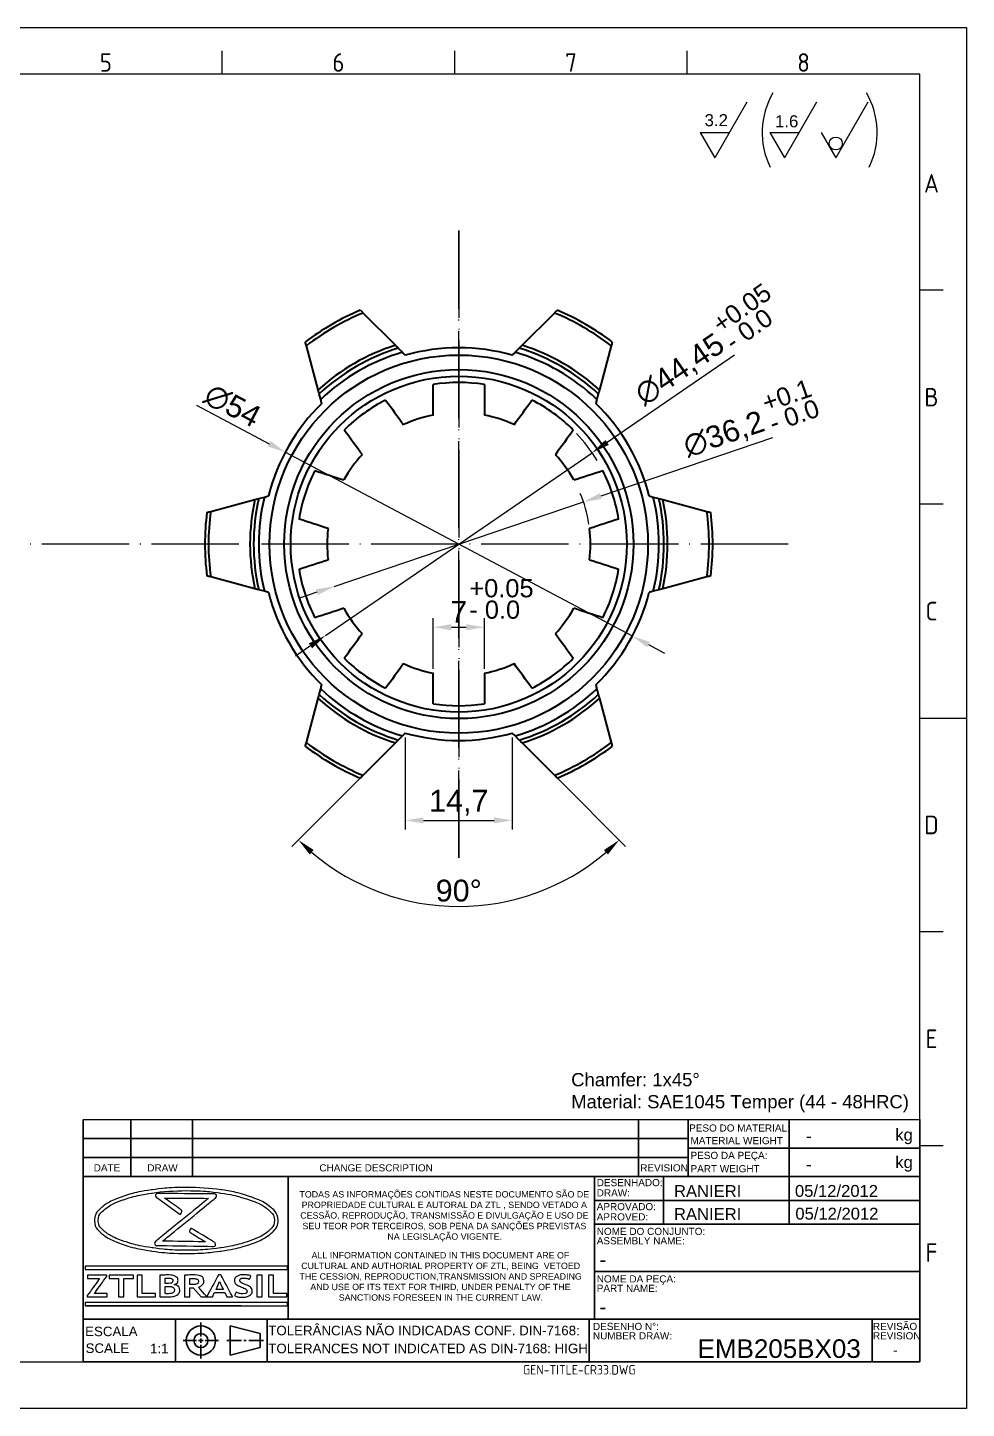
# Model space of a CAD drawing. Header units: millimetres. Extents: x 2521 to 2789, y 1164 to 1354.
# Drawn here: x 2660.1 to 2789.1, y 1164.3 to 1354.2 of the extents above; entities that cross this region are included whole.
import ezdxf
from ezdxf.enums import TextEntityAlignment as Align

# ---------------------------------------------------------------- set-up
doc = ezdxf.new("R2010")
doc.units = ezdxf.units.MM
for name, pattern in [('ACAD_ISO02W100', [15, 12, -3]), ('ACAD_ISO04W100', [30, 24, -3, 0, -3]), ('ACAD_ISO05W100', [33, 24, -3, 0, -3, 0, -3])]:
    doc.linetypes.add(name, pattern=pattern)
for name, color, linetype, lineweight in [('AM_0', 7, 'Continuous', 40), ('AM_4', 1, 'ACAD_ISO04W100', 25), ('AM_5', 3, 'Continuous', 25), ('AM_8', 40, 'ACAD_ISO02W100', 35), ('AM_BOR', 2, 'ACAD_ISO05W100', 35)]:
    doc.layers.add(name, color=color, linetype=linetype, lineweight=lineweight)
doc.layers.add('Camada 1', color=7, linetype='Continuous')
doc.styles.add('ACISOTS', font='isocp.shx', dxfattribs={"height": 1})
doc.styles.get("Standard").update_dxf_attribs({"font": 'arial.ttf'})
doc.dimstyles.new('ISO-25', dxfattribs={"dimtxt": 3, "dimasz": 2.5, "dimexe": 1.25, "dimexo": 0.625, "dimtad": 1, "dimtxsty": 'Standard', "dimcen": 2.5, "dimadec": 0, "dimazin": 0, "dimtfac": 1, "dimtmove": 0, "dimatfit": 3, "dimfxl": 1, "dimarcsym": 0})

# ---------------------------------------------------------------- blocks, each defined once
blk = doc.blocks.new('A3 ZTL')
for p, q in [((401.17, 280.82), (19.57, 280.82)), ((401.17, 9.78), (401.17, 280.82)), ((19.57, 9.78), (401.17, 9.78))]:
    blk.add_line(p, q)
at = {"layer": 'AM_BOR', "color": 135, "linetype": 'Continuous', "lineweight": 25}
for p, q in [((0, 290.61), (410.96, 290.61)), ((410.96, 290.61), (410.96, 0)), ((410.96, 0), (0, 0))]:
    blk.add_line(p, q, dxfattribs=at)
at = {"layer": 'AM_BOR', "color": 135, "lineweight": 25}
for p, q in [((254.4, 280.82), (254.4, 285.71)), ((303.33, 280.82), (303.33, 285.71)), ((352.25, 280.82), (352.25, 285.71)), ((406.07, 235.32), (401.17, 235.32)), ((406.07, 190.31), (401.17, 190.31)), ((401.17, 145.3), (410.96, 145.3)), ((406.07, 100.29), (401.17, 100.29)), ((406.07, 55.28), (401.17, 55.28))]:
    blk.add_line(p, q, dxfattribs=at)
at = {"layer": 'AM_BOR', "color": 135, "lineweight": 25, "style": 'ACISOTS'}
for s, p in [('5', (229.94, 283.27)), ('6', (278.86, 283.27)), ('7', (327.79, 283.27)), ('8', (376.71, 283.27)), ('A', (403.62, 257.83)), ('B', (403.62, 212.82)), ('C', (403.62, 167.81)), ('D', (403.62, 122.8)), ('E', (403.62, 77.79)), ('F', (403.62, 32.78))]:
    blk.add_text(s, height=3.91, dxfattribs=at).set_placement(p, align=Align.MIDDLE)
blk = doc.blocks.new('*D14')
at = {"layer": 'AM_5', "color": 0, "lineweight": -2, "transparency": 16777216}
for p, q in [((2683.28, 1302.24), (2693.27, 1296.95)), ((2743.19, 1270.49), (2695.48, 1295.78)), ((2745.4, 1269.32), (2747.61, 1268.15))]:
    blk.add_line(p, q, dxfattribs=at)
at = {"layer": 'AM_5', "color": 0, "transparency": 16777216}
for points in [[(2693.46, 1297.32), (2693.07, 1296.58), (2695.48, 1295.78)], [(2745.59, 1269.69), (2745.2, 1268.95), (2743.19, 1270.49)]]:
    blk.add_solid(points, dxfattribs=at)
at = {"layer": 'Defpoints', "color": 0, "transparency": 16777216}
for p in [(2695.48, 1295.78), (2743.19, 1270.49)]:
    blk.add_point(p, dxfattribs=at)
at = {"layer": 'AM_5', "color": 0, "transparency": 16777216, "insert": (2688.22, 1302.16), "char_height": 3, "attachment_point": 5, "rotation": 332.0779}
blk.add_mtext('∅54', dxfattribs=at)
blk = doc.blocks.new('*D15')
at = {"layer": 'AM_5', "color": 0, "lineweight": -2, "transparency": 16777216}
for p, q in [((2757.23, 1309.13), (2739.72, 1297.12)), ((2701.01, 1270.56), (2737.66, 1295.71)), ((2698.94, 1269.15), (2696.88, 1267.73))]:
    blk.add_line(p, q, dxfattribs=at)
blk.add_arc((2719.33, 1283.13), 22.22, 31.2248, 43.2947, dxfattribs=at)
at = {"layer": 'AM_5', "color": 0, "transparency": 16777216}
for points in [[(2739.49, 1297.46), (2739.96, 1296.78), (2737.66, 1295.71)], [(2698.71, 1269.49), (2699.18, 1268.8), (2701.01, 1270.56)]]:
    blk.add_solid(points, dxfattribs=at)
at = {"layer": 'Defpoints', "color": 0, "transparency": 16777216}
for p in [(2737.66, 1295.71), (2701.01, 1270.56)]:
    blk.add_point(p, dxfattribs=at)
at = {"layer": 'AM_5', "color": 0, "transparency": 16777216, "insert": (2749.79, 1307.03), "char_height": 3, "attachment_point": 5, "rotation": 34.4472}
blk.add_mtext('∅44,45', dxfattribs=at)
blk = doc.blocks.new('*D16')
at = {"layer": 'AM_5', "color": 0, "lineweight": -2, "transparency": 16777216}
for p, q in [((2715.82, 1266), (2715.82, 1272.96)), ((2722.85, 1266), (2722.85, 1272.96)), ((2718.32, 1271.71), (2720.35, 1271.71))]:
    blk.add_line(p, q, dxfattribs=at)
at = {"layer": 'AM_5', "color": 0, "transparency": 16777216}
for points in [[(2718.32, 1272.12), (2718.32, 1271.29), (2715.82, 1271.71)], [(2720.35, 1272.12), (2720.35, 1271.29), (2722.85, 1271.71)]]:
    blk.add_solid(points, dxfattribs=at)
at = {"layer": 'Defpoints', "color": 0, "transparency": 16777216}
for p in [(2722.85, 1271.71), (2715.82, 1265.38), (2722.85, 1265.38)]:
    blk.add_point(p, dxfattribs=at)
at = {"layer": 'AM_5', "color": 0, "transparency": 16777216, "insert": (2719.33, 1273.83), "char_height": 3, "attachment_point": 5}
blk.add_mtext('7', dxfattribs=at)
blk = doc.blocks.new('*D17')
at = {"layer": 'AM_5', "color": 0, "lineweight": -2, "transparency": 16777216}
for p, q in [((2711.98, 1256.53), (2711.98, 1243.89)), ((2726.68, 1256.53), (2726.68, 1243.89)), ((2714.48, 1245.14), (2724.18, 1245.14))]:
    blk.add_line(p, q, dxfattribs=at)
at = {"layer": 'AM_5', "color": 0, "transparency": 16777216}
for points in [[(2714.48, 1245.56), (2714.48, 1244.73), (2711.98, 1245.14)], [(2724.18, 1245.56), (2724.18, 1244.73), (2726.68, 1245.14)]]:
    blk.add_solid(points, dxfattribs=at)
at = {"layer": 'Defpoints', "color": 0, "transparency": 16777216}
for p in [(2711.98, 1257.15), (2726.68, 1257.15), (2726.68, 1245.14)]:
    blk.add_point(p, dxfattribs=at)
at = {"layer": 'AM_5', "color": 0, "transparency": 16777216, "insert": (2719.33, 1247.57), "char_height": 3, "attachment_point": 5}
blk.add_mtext('14,7', dxfattribs=at)
blk = doc.blocks.new('*D18')
at = {"layer": 'AM_5', "color": 0, "lineweight": -2, "transparency": 16777216}
for p, q in [((2705.74, 1250.91), (2696.4, 1241.57)), ((2732.93, 1250.91), (2742.27, 1241.57))]:
    blk.add_line(p, q, dxfattribs=at)
blk.add_arc((2719.33, 1264.5), 31.19, 229.5943, 310.4057, dxfattribs=at)
at = {"layer": 'AM_5', "color": 0, "transparency": 16777216}
for points in [[(2698.84, 1240.45), (2699.4, 1241.06), (2697.28, 1242.45)], [(2739.27, 1241.06), (2739.83, 1240.45), (2741.39, 1242.45)]]:
    blk.add_solid(points, dxfattribs=at)
at = {"layer": 'Defpoints', "color": 0, "transparency": 16777216}
for p in [(2710.62, 1255.79), (2728.05, 1255.79), (2706.18, 1251.35), (2732.49, 1251.35), (2711.26, 1234.38)]:
    blk.add_point(p, dxfattribs=at)
at = {"layer": 'AM_5', "color": 0, "transparency": 16777216, "insert": (2719.33, 1235.47), "char_height": 3, "attachment_point": 5}
blk.add_mtext('90°', dxfattribs=at)
blk = doc.blocks.new('*D34')
at = {"layer": 'AM_5', "color": 0, "lineweight": -2, "transparency": 16777216}
for p, q in [((2762.43, 1297.74), (2738.84, 1289.75)), ((2702.19, 1277.32), (2736.48, 1288.94)), ((2699.82, 1276.52), (2697.46, 1275.72))]:
    blk.add_line(p, q, dxfattribs=at)
blk.add_arc((2719.33, 1283.13), 18.1, 8.7876, 22.6778, dxfattribs=at)
at = {"layer": 'AM_5', "color": 0, "transparency": 16777216}
for points in [[(2738.71, 1290.14), (2738.98, 1289.35), (2736.48, 1288.94)], [(2699.69, 1276.92), (2699.96, 1276.13), (2702.19, 1277.32)]]:
    blk.add_solid(points, dxfattribs=at)
at = {"layer": 'Defpoints', "color": 0, "transparency": 16777216}
for p in [(2736.48, 1288.94), (2702.19, 1277.32)]:
    blk.add_point(p, dxfattribs=at)
at = {"layer": 'AM_5', "color": 0, "transparency": 16777216, "insert": (2755.82, 1298.11), "char_height": 3, "attachment_point": 5, "rotation": 18.7209}
blk.add_mtext('∅36,2', dxfattribs=at)

msp = doc.modelspace()

# ---------------------------------------------------------------- linework, layer by layer
at = {"linetype": 'Continuous'}
msp.add_line((2667.708, 1204), (2782.707, 1204), dxfattribs=at)
at = {"layer": 'AM_0'}
for p, q in [((2706.179, 1314.919), (2710.619, 1310.479)), ((2728.049, 1310.479), (2732.489, 1314.919)), ((2700.01, 1304.353), (2698.385, 1310.419)), ((2740.283, 1310.419), (2738.658, 1304.353)), ((2711.018, 1310.08), (2711.58, 1309.518)), ((2727.088, 1309.518), (2727.65, 1310.08)), ((2700.361, 1303.041), (2700.156, 1303.808)), ((2738.512, 1303.808), (2738.306, 1303.041)), ((2691.84, 1289.405), (2692.608, 1289.611)), ((2746.06, 1289.611), (2746.828, 1289.405)), ((2685.23, 1287.634), (2691.295, 1289.259)), ((2747.373, 1289.259), (2753.438, 1287.634)), ((2691.295, 1277.008), (2685.23, 1278.634)), ((2753.438, 1278.634), (2747.373, 1277.008)), ((2692.608, 1276.657), (2691.84, 1276.862)), ((2746.828, 1276.862), (2746.06, 1276.657)), ((2700.156, 1262.459), (2700.361, 1263.227)), ((2738.306, 1263.227), (2738.512, 1262.459)), ((2698.385, 1255.849), (2700.01, 1261.914)), ((2738.658, 1261.914), (2740.283, 1255.849)), ((2710.619, 1255.789), (2706.179, 1251.348)), ((2711.58, 1256.75), (2711.018, 1256.188)), ((2727.65, 1256.188), (2727.088, 1256.75)), ((2732.489, 1251.348), (2728.049, 1255.789))]:
    msp.add_line(p, q, dxfattribs=at)
for radius in [26, 24, 23.1]:
    msp.add_circle((2719.334, 1283.134), radius, dxfattribs=at)
for radius, start, end in [(34.9, 112.82307, 127.17693), (34.4, 112.48319, 127.51681), (34.4, 52.48319, 67.51681), (34.9, 52.82307, 67.17693), (28.7, 107.67666, 132.32334), (28.7, 47.67666, 72.32334), (28.2, 107.15054, 132.84946), (27.5, 106.3772, 133.6228), (27, 74.20346, 105.79654), (27.5, 46.3772, 73.6228), (28.2, 47.15054, 72.84946), (22.225, 80.9059, 99.0941), (22.225, 116.9059, 135.0941), (22.225, 44.9059, 63.0941), (27, 134.20346, 165.79654), (18.1, 101.19084, 114.80916), (18.1, 65.19084, 78.80916), (27, 14.20346, 45.79654), (18.1, 137.19084, 150.80916), (18.1, 29.19084, 42.80916), (22.225, 152.9059, 171.0941), (22.225, 8.9059, 27.0941), (28.2, 167.15054, 192.84946), (27.5, 166.3772, 193.6228), (27.5, 346.3772, 13.6228), (28.2, 347.15054, 12.84946), (34.9, 172.82307, 187.17693), (34.4, 172.48319, 187.51681), (28.7, 167.67666, 192.32334), (28.7, 347.67666, 12.32334), (34.4, 352.48319, 7.51681), (34.9, 352.82307, 7.17693), (18.1, 173.19084, 186.80916), (18.1, 353.19084, 6.80916), (22.225, 188.9059, 207.0941), (22.225, 332.9059, 351.0941), (27, 194.20346, 225.79654), (27, 314.20346, 345.79654), (18.1, 209.19084, 222.80916), (18.1, 317.19084, 330.80916), (22.225, 224.9059, 243.0941), (18.1, 245.19084, 258.80916), (18.1, 281.19084, 294.80916), (22.225, 296.9059, 315.0941), (27.5, 226.3772, 253.6228), (27.5, 286.3772, 313.6228), (28.7, 227.67666, 252.32334), (28.2, 227.15054, 252.84946), (22.225, 260.9059, 279.0941), (28.2, 287.15054, 312.84946), (28.7, 287.67666, 312.32334), (27, 254.20346, 285.79654), (34.9, 232.82307, 247.17693), (34.4, 232.48319, 247.51681), (34.4, 292.48319, 307.51681), (34.9, 292.82307, 307.17693)]:
    msp.add_arc((2719.334, 1283.134), radius, start, end, dxfattribs=at)
for points in [[(2705.797, 1315.301), (2705.924, 1315.174), (2706.051, 1315.047), (2706.179, 1314.919)], [(2732.489, 1314.919), (2732.616, 1315.047), (2732.744, 1315.174), (2732.871, 1315.301)], [(2698.385, 1310.419), (2698.338, 1310.593), (2698.291, 1310.767), (2698.245, 1310.941)], [(2740.423, 1310.941), (2740.377, 1310.767), (2740.33, 1310.593), (2740.283, 1310.419)], [(2711.58, 1309.518), (2711.718, 1309.38), (2711.852, 1309.246), (2711.984, 1309.114)], [(2726.684, 1309.114), (2726.816, 1309.246), (2726.95, 1309.38), (2727.088, 1309.518)], [(2715.821, 1300.89), (2715.821, 1302.287), (2715.821, 1303.684), (2715.821, 1305.079)], [(2722.847, 1305.079), (2722.847, 1303.684), (2722.847, 1302.287), (2722.847, 1300.89)], [(2700.509, 1302.489), (2700.461, 1302.669), (2700.412, 1302.853), (2700.361, 1303.041)], [(2709.277, 1302.953), (2710.097, 1301.824), (2710.918, 1300.694), (2711.739, 1299.563)], [(2726.929, 1299.563), (2727.75, 1300.694), (2728.571, 1301.824), (2729.391, 1302.953)], [(2738.306, 1303.041), (2738.256, 1302.853), (2738.207, 1302.669), (2738.159, 1302.489)], [(2706.055, 1295.434), (2705.234, 1296.565), (2704.413, 1297.694), (2703.593, 1298.823)], [(2735.075, 1298.823), (2734.255, 1297.694), (2733.434, 1296.565), (2732.612, 1295.434)], [(2699.548, 1293.256), (2700.875, 1292.825), (2702.203, 1292.393), (2703.533, 1291.961)], [(2735.135, 1291.961), (2736.465, 1292.393), (2737.793, 1292.825), (2739.12, 1293.256)], [(2692.608, 1289.611), (2692.796, 1289.661), (2692.98, 1289.71), (2693.159, 1289.759)], [(2745.509, 1289.759), (2745.688, 1289.71), (2745.872, 1289.661), (2746.06, 1289.611)], [(2684.707, 1287.494), (2684.881, 1287.541), (2685.055, 1287.587), (2685.23, 1287.634)], [(2753.438, 1287.634), (2753.612, 1287.587), (2753.787, 1287.541), (2753.961, 1287.494)], [(2701.362, 1285.28), (2700.032, 1285.712), (2698.704, 1286.143), (2697.377, 1286.574)], [(2741.291, 1286.574), (2739.964, 1286.143), (2738.636, 1285.712), (2737.306, 1285.28)], [(2697.377, 1279.693), (2698.704, 1280.124), (2700.032, 1280.556), (2701.362, 1280.988)], [(2737.306, 1280.988), (2738.636, 1280.556), (2739.964, 1280.124), (2741.291, 1279.693)], [(2685.23, 1278.634), (2685.055, 1278.68), (2684.881, 1278.727), (2684.707, 1278.774)], [(2753.961, 1278.774), (2753.787, 1278.727), (2753.612, 1278.68), (2753.438, 1278.634)], [(2693.159, 1276.509), (2692.98, 1276.557), (2692.796, 1276.606), (2692.608, 1276.657)], [(2746.06, 1276.657), (2745.872, 1276.606), (2745.688, 1276.557), (2745.509, 1276.509)], [(2703.533, 1274.306), (2702.203, 1273.874), (2700.875, 1273.443), (2699.548, 1273.011)], [(2739.12, 1273.011), (2737.793, 1273.443), (2736.465, 1273.874), (2735.135, 1274.306)], [(2703.593, 1267.444), (2704.413, 1268.573), (2705.234, 1269.703), (2706.055, 1270.834)], [(2732.612, 1270.834), (2733.434, 1269.703), (2734.255, 1268.573), (2735.075, 1267.444)], [(2711.739, 1266.704), (2710.918, 1265.573), (2710.097, 1264.444), (2709.277, 1263.315)], [(2729.391, 1263.315), (2728.571, 1264.444), (2727.75, 1265.573), (2726.929, 1266.704)], [(2715.821, 1261.188), (2715.821, 1262.584), (2715.821, 1263.98), (2715.821, 1265.378)], [(2722.847, 1265.378), (2722.847, 1263.98), (2722.847, 1262.584), (2722.847, 1261.188)], [(2700.361, 1263.227), (2700.412, 1263.415), (2700.461, 1263.599), (2700.509, 1263.778)], [(2738.159, 1263.778), (2738.207, 1263.599), (2738.256, 1263.415), (2738.306, 1263.227)], [(2711.984, 1257.153), (2711.852, 1257.022), (2711.718, 1256.887), (2711.58, 1256.75)], [(2727.088, 1256.75), (2726.95, 1256.887), (2726.816, 1257.022), (2726.684, 1257.153)], [(2698.245, 1255.326), (2698.291, 1255.5), (2698.338, 1255.674), (2698.385, 1255.849)], [(2740.283, 1255.849), (2740.33, 1255.674), (2740.377, 1255.5), (2740.423, 1255.326)], [(2706.179, 1251.348), (2706.051, 1251.221), (2705.924, 1251.094), (2705.797, 1250.966)], [(2732.871, 1250.966), (2732.744, 1251.094), (2732.616, 1251.221), (2732.489, 1251.348)]]:
    msp.add_open_spline(points, degree=3, dxfattribs=at)
for points in [[(2710.619, 1310.479), (2710.619, 1310.479), (2710.669, 1310.429), (2710.82, 1310.278), (2710.919, 1310.179), (2711.018, 1310.08)], [(2727.65, 1310.08), (2727.749, 1310.179), (2727.847, 1310.277), (2727.999, 1310.429), (2728.049, 1310.479), (2728.049, 1310.479)], [(2700.156, 1303.808), (2700.12, 1303.944), (2700.084, 1304.078), (2700.028, 1304.286), (2700.01, 1304.353), (2700.01, 1304.353)], [(2738.658, 1304.353), (2738.658, 1304.353), (2738.64, 1304.285), (2738.584, 1304.079), (2738.548, 1303.944), (2738.512, 1303.808)], [(2691.295, 1289.259), (2691.295, 1289.259), (2691.363, 1289.277), (2691.57, 1289.333), (2691.705, 1289.369), (2691.84, 1289.405)], [(2746.828, 1289.405), (2746.963, 1289.369), (2747.097, 1289.333), (2747.305, 1289.277), (2747.373, 1289.259), (2747.373, 1289.259)], [(2691.84, 1276.862), (2691.705, 1276.899), (2691.571, 1276.934), (2691.363, 1276.99), (2691.295, 1277.008), (2691.295, 1277.008)], [(2747.373, 1277.008), (2747.373, 1277.008), (2747.305, 1276.99), (2747.098, 1276.935), (2746.963, 1276.899), (2746.828, 1276.862)], [(2700.01, 1261.914), (2700.01, 1261.914), (2700.028, 1261.982), (2700.083, 1262.189), (2700.12, 1262.324), (2700.156, 1262.459)], [(2738.512, 1262.459), (2738.548, 1262.324), (2738.584, 1262.19), (2738.64, 1261.982), (2738.658, 1261.914), (2738.658, 1261.914)], [(2711.018, 1256.188), (2710.919, 1256.088), (2710.821, 1255.991), (2710.669, 1255.838), (2710.619, 1255.789), (2710.619, 1255.789)], [(2728.049, 1255.789), (2728.049, 1255.789), (2727.999, 1255.839), (2727.848, 1255.99), (2727.749, 1256.089), (2727.65, 1256.188)]]:
    msp.add_open_spline(points, degree=3, knots=[0, 0, 0, 0, 0.5, 0.5, 1, 1, 1, 1], dxfattribs=at)
at = {"layer": 'AM_4', "ltscale": 0.5}
for p, q in [((2719.334, 1240.008), (2719.334, 1326.26)), ((2719.334, 1326.26), (2719.334, 1240.008)), ((2764.61, 1283.134), (2575.008, 1283.134))]:
    msp.add_line(p, q, dxfattribs=at)
at = {"layer": 'AM_5'}
for p, q in [((2758.932, 1343.921), (2754.506, 1336.254)), ((2768.518, 1343.921), (2764.091, 1336.254)), ((2775.566, 1343.921), (2771.14, 1336.254)), ((2752.494, 1339.739), (2756.517, 1339.739)), ((2752.494, 1339.739), (2754.506, 1336.254)), ((2762.079, 1339.739), (2766.103, 1339.739)), ((2762.079, 1339.739), (2764.091, 1336.254)), ((2769.128, 1339.739), (2771.14, 1336.254))]:
    msp.add_line(p, q, dxfattribs=at)
msp.add_circle((2771.147, 1338.229), 0.892, dxfattribs=at)
for centre, start, end in [((2771.867, 1339.731), 149.81687, 205.95777), ((2766.01, 1339.731), 334.04223, 30.18313)]:
    msp.add_arc(centre, 10.835, start, end, dxfattribs=at)
at = {"layer": 'AM_8', "color": 0, "linetype": 'Continuous'}
for p, q in [((2667.708, 1204), (2667.708, 1170.676)), ((2674.242, 1204), (2674.242, 1196.159)), ((2682.736, 1204), (2682.736, 1196.159)), ((2744.014, 1204), (2744.014, 1196.159)), ((2750.852, 1196.159), (2750.852, 1204)), ((2764.738, 1204), (2764.738, 1200.079)), ((2782.707, 1170.676), (2782.707, 1204)), ((2750.852, 1201.386), (2667.708, 1201.386)), ((2750.852, 1200.079), (2782.707, 1200.079)), ((2764.738, 1200.079), (2764.738, 1196.159)), ((2667.708, 1198.773), (2750.852, 1198.773)), ((2667.708, 1196.159), (2736.969, 1196.159)), ((2695.901, 1196.159), (2695.901, 1176.557)), ((2736.969, 1196.159), (2782.707, 1196.159)), ((2737.966, 1196.159), (2737.966, 1183.744)), ((2747.454, 1196.159), (2747.454, 1189.625)), ((2764.738, 1196.159), (2764.738, 1189.625)), ((2737.966, 1192.892), (2782.707, 1192.892)), ((2737.966, 1189.625), (2782.707, 1189.625)), ((2737.966, 1183.744), (2737.966, 1176.557)), ((2737.966, 1183.091), (2782.707, 1183.091)), ((2667.994, 1178.394), (2689.399, 1178.394)), ((2736.969, 1176.557), (2667.708, 1176.557)), ((2696.694, 1176.557), (2667.708, 1176.557)), ((2680.407, 1176.557), (2680.407, 1170.676)), ((2683.888, 1176.086), (2683.888, 1174.147)), ((2692.011, 1174.586), (2687.901, 1175.628)), ((2687.901, 1175.628), (2687.901, 1171.605)), ((2692.989, 1176.557), (2692.989, 1170.676)), ((2736.969, 1176.557), (2776.173, 1176.557)), ((2737.241, 1170.676), (2737.241, 1176.557)), ((2782.707, 1176.557), (2776.173, 1176.557)), ((2776.173, 1176.557), (2776.173, 1170.676)), ((2681.431, 1173.617), (2683.276, 1173.617)), ((2683.556, 1173.617), (2684.205, 1173.617)), ((2683.888, 1173.877), (2683.888, 1173.298)), ((2684.455, 1173.617), (2686.288, 1173.617)), ((2687.453, 1173.617), (2689.474, 1173.617)), ((2689.785, 1173.617), (2690.11, 1173.617)), ((2690.486, 1173.617), (2692.488, 1173.617)), ((2692.011, 1174.586), (2692.011, 1172.647)), ((2683.888, 1173.038), (2683.888, 1171.148)), ((2692.011, 1172.647), (2687.901, 1171.605)), ((2667.708, 1170.676), (2782.707, 1170.676))]:
    msp.add_line(p, q, dxfattribs=at)
for radius in [2.011, 0.969]:
    msp.add_circle((2683.888, 1173.617), radius, dxfattribs=at)
at = {"layer": 'Camada 1'}
for points, knots in [([(2681.882, 1194.674), (2683.567, 1194.674), (2685.178, 1194.556), (2686.65, 1194.342), (2686.65, 1194.342), (2688.18, 1194.12), (2689.559, 1193.794), (2690.716, 1193.39), (2690.716, 1193.39), (2691.903, 1192.976), (2692.862, 1192.476), (2693.517, 1191.916), (2693.517, 1191.916), (2694.155, 1191.371), (2694.507, 1190.768), (2694.507, 1190.13), (2694.507, 1190.13), (2694.507, 1189.493), (2694.155, 1188.89), (2693.517, 1188.345), (2693.517, 1188.345), (2692.862, 1187.785), (2691.903, 1187.285), (2690.716, 1186.87), (2690.716, 1186.87), (2689.559, 1186.466), (2688.18, 1186.141), (2686.65, 1185.919), (2686.65, 1185.919), (2685.178, 1185.705), (2683.567, 1185.587), (2681.882, 1185.587), (2681.882, 1185.587), (2680.196, 1185.587), (2678.585, 1185.705), (2677.113, 1185.919), (2677.113, 1185.919), (2675.584, 1186.141), (2674.204, 1186.466), (2673.047, 1186.87), (2673.047, 1186.87), (2671.86, 1187.285), (2670.901, 1187.785), (2670.246, 1188.345), (2670.246, 1188.345), (2669.608, 1188.89), (2669.256, 1189.493), (2669.256, 1190.13), (2669.256, 1190.13), (2669.256, 1190.768), (2669.608, 1191.371), (2670.246, 1191.916), (2670.246, 1191.916), (2670.901, 1192.476), (2671.86, 1192.976), (2673.047, 1193.39), (2673.047, 1193.39), (2674.204, 1193.794), (2675.584, 1194.12), (2677.113, 1194.342), (2677.113, 1194.342), (2678.585, 1194.556), (2680.196, 1194.674), (2681.882, 1194.674)], [0, 0, 0, 0, 0.0588235, 0.0588235, 0.0588235, 0.0882353, 0.1176471, 0.1176471, 0.1176471, 0.1470588, 0.1764706, 0.1764706, 0.1764706, 0.2058824, 0.2352941, 0.2352941, 0.2352941, 0.2647059, 0.2941176, 0.2941176, 0.2941176, 0.3235294, 0.3529412, 0.3529412, 0.3529412, 0.3823529, 0.4117647, 0.4117647, 0.4117647, 0.4411765, 0.4705882, 0.4705882, 0.4705882, 0.5, 0.5294118, 0.5294118, 0.5294118, 0.5588235, 0.5882353, 0.5882353, 0.5882353, 0.6176471, 0.6470588, 0.6470588, 0.6470588, 0.6764706, 0.7058824, 0.7058824, 0.7058824, 0.7352941, 0.7647059, 0.7647059, 0.7647059, 0.7941176, 0.8235294, 0.8235294, 0.8235294, 0.8529412, 0.8823529, 0.8823529, 0.8823529, 0.9411765, 1, 1, 1, 1]), ([(2681.882, 1194.225), (2680.226, 1194.225), (2678.645, 1194.11), (2677.204, 1193.902), (2677.204, 1193.902), (2675.707, 1193.685), (2674.359, 1193.367), (2673.232, 1192.974), (2673.232, 1192.974), (2672.135, 1192.591), (2671.251, 1192.139), (2670.649, 1191.642), (2670.649, 1191.642), (2670.077, 1191.17), (2669.761, 1190.659), (2669.761, 1190.13), (2669.761, 1190.13), (2669.761, 1189.602), (2670.077, 1189.091), (2670.649, 1188.619), (2670.649, 1188.619), (2671.251, 1188.122), (2672.135, 1187.67), (2673.232, 1187.287), (2673.232, 1187.287), (2674.359, 1186.893), (2675.707, 1186.576), (2677.204, 1186.359), (2677.204, 1186.359), (2678.645, 1186.15), (2680.225, 1186.035), (2681.882, 1186.035), (2681.882, 1186.035), (2683.538, 1186.035), (2685.118, 1186.15), (2686.559, 1186.359), (2686.559, 1186.359), (2688.057, 1186.576), (2689.404, 1186.893), (2690.532, 1187.287), (2690.532, 1187.287), (2691.629, 1187.67), (2692.513, 1188.122), (2693.115, 1188.619), (2693.115, 1188.619), (2693.686, 1189.091), (2694.002, 1189.602), (2694.002, 1190.13), (2694.002, 1190.13), (2694.002, 1190.659), (2693.686, 1191.17), (2693.115, 1191.642), (2693.115, 1191.642), (2692.513, 1192.139), (2691.629, 1192.591), (2690.532, 1192.974), (2690.532, 1192.974), (2689.404, 1193.367), (2688.056, 1193.685), (2686.559, 1193.902), (2686.559, 1193.902), (2685.118, 1194.11), (2683.538, 1194.225), (2681.882, 1194.225)], [0, 0, 0, 0, 0.0588235, 0.0588235, 0.0588235, 0.0882353, 0.1176471, 0.1176471, 0.1176471, 0.1470588, 0.1764706, 0.1764706, 0.1764706, 0.2058824, 0.2352941, 0.2352941, 0.2352941, 0.2647059, 0.2941176, 0.2941176, 0.2941176, 0.3235294, 0.3529412, 0.3529412, 0.3529412, 0.3823529, 0.4117647, 0.4117647, 0.4117647, 0.4411765, 0.4705882, 0.4705882, 0.4705882, 0.5, 0.5294118, 0.5294118, 0.5294118, 0.5588235, 0.5882353, 0.5882353, 0.5882353, 0.6176471, 0.6470588, 0.6470588, 0.6470588, 0.6764706, 0.7058824, 0.7058824, 0.7058824, 0.7352941, 0.7647059, 0.7647059, 0.7647059, 0.7941176, 0.8235294, 0.8235294, 0.8235294, 0.8529412, 0.8823529, 0.8823529, 0.8823529, 0.9411765, 1, 1, 1, 1]), ([(2680.832, 1191.098), (2680.832, 1191.098), (2677.807, 1193.265), (2677.807, 1193.265), (2677.807, 1193.265), (2677.582, 1193.427), (2677.673, 1193.836), (2677.938, 1193.834), (2677.938, 1193.834), (2677.938, 1193.834), (2685.75, 1193.771), (2685.75, 1193.771), (2685.75, 1193.771), (2686.007, 1193.769), (2686.102, 1193.383), (2685.893, 1193.212), (2685.893, 1193.212), (2685.893, 1193.212), (2678.62, 1187.287), (2678.62, 1187.287), (2678.62, 1187.287), (2678.62, 1187.287), (2684.514, 1187.192), (2684.514, 1187.192), (2684.514, 1187.192), (2684.514, 1187.192), (2682.532, 1188.386), (2682.532, 1188.386), (2682.532, 1188.386), (2682.401, 1188.465), (2682.271, 1188.544), (2682.385, 1188.816), (2682.385, 1188.816), (2682.498, 1189.088), (2682.629, 1189.01), (2682.759, 1188.931), (2682.759, 1188.931), (2682.759, 1188.931), (2685.731, 1187.141), (2685.731, 1187.141), (2685.731, 1187.141), (2685.975, 1186.994), (2685.889, 1186.558), (2685.615, 1186.562), (2685.615, 1186.562), (2685.615, 1186.562), (2677.803, 1186.688), (2677.803, 1186.688), (2677.803, 1186.688), (2677.547, 1186.692), (2677.454, 1187.077), (2677.662, 1187.247), (2677.662, 1187.247), (2677.662, 1187.247), (2684.927, 1193.166), (2684.927, 1193.166), (2684.927, 1193.166), (2684.927, 1193.166), (2678.872, 1193.215), (2678.872, 1193.215), (2678.872, 1193.215), (2678.872, 1193.215), (2681.093, 1191.623), (2681.093, 1191.623), (2681.093, 1191.623), (2681.216, 1191.535), (2681.34, 1191.446), (2681.21, 1191.183), (2681.21, 1191.183), (2681.079, 1190.92), (2680.955, 1191.009), (2680.832, 1191.098)], [0, 0, 0, 0, 0.0526316, 0.0526316, 0.0526316, 0.0789474, 0.1052632, 0.1052632, 0.1052632, 0.1315789, 0.1578947, 0.1578947, 0.1578947, 0.1842105, 0.2105263, 0.2105263, 0.2105263, 0.2368421, 0.2631579, 0.2631579, 0.2631579, 0.2894737, 0.3157895, 0.3157895, 0.3157895, 0.3421053, 0.3684211, 0.3684211, 0.3684211, 0.3947368, 0.4210526, 0.4210526, 0.4210526, 0.4473684, 0.4736842, 0.4736842, 0.4736842, 0.5, 0.5263158, 0.5263158, 0.5263158, 0.5526316, 0.5789474, 0.5789474, 0.5789474, 0.6052632, 0.6315789, 0.6315789, 0.6315789, 0.6578947, 0.6842105, 0.6842105, 0.6842105, 0.7105263, 0.7368421, 0.7368421, 0.7368421, 0.7631579, 0.7894737, 0.7894737, 0.7894737, 0.8157895, 0.8421053, 0.8421053, 0.8421053, 0.8684211, 0.8947368, 0.8947368, 0.8947368, 0.9473684, 1, 1, 1, 1]), ([(2668.048, 1183.834), (2668.048, 1183.834), (2695.715, 1183.834), (2695.715, 1183.834), (2695.715, 1183.834), (2695.715, 1183.834), (2695.769, 1183.834), (2695.769, 1183.834), (2695.769, 1183.834), (2695.769, 1183.834), (2695.769, 1183.779), (2695.769, 1183.779), (2695.769, 1183.779), (2695.769, 1183.779), (2695.769, 1183.419), (2695.769, 1183.419), (2695.769, 1183.419), (2695.769, 1183.419), (2695.769, 1183.365), (2695.769, 1183.365), (2695.769, 1183.365), (2695.769, 1183.365), (2695.715, 1183.365), (2695.715, 1183.365), (2695.715, 1183.365), (2695.715, 1183.365), (2668.048, 1183.365), (2668.048, 1183.365), (2668.048, 1183.365), (2668.048, 1183.365), (2667.994, 1183.365), (2667.994, 1183.365), (2667.994, 1183.365), (2667.994, 1183.365), (2667.994, 1183.419), (2667.994, 1183.419), (2667.994, 1183.419), (2667.994, 1183.419), (2667.994, 1183.779), (2667.994, 1183.779), (2667.994, 1183.779), (2667.994, 1183.779), (2667.994, 1183.834), (2667.994, 1183.834), (2667.994, 1183.834), (2667.994, 1183.834), (2668.048, 1183.834), (2668.048, 1183.834)], [0, 0, 0, 0, 0.0769231, 0.0769231, 0.0769231, 0.1153846, 0.1538462, 0.1538462, 0.1538462, 0.1923077, 0.2307692, 0.2307692, 0.2307692, 0.2692308, 0.3076923, 0.3076923, 0.3076923, 0.3461538, 0.3846154, 0.3846154, 0.3846154, 0.4230769, 0.4615385, 0.4615385, 0.4615385, 0.5, 0.5384615, 0.5384615, 0.5384615, 0.5769231, 0.6153846, 0.6153846, 0.6153846, 0.6538462, 0.6923077, 0.6923077, 0.6923077, 0.7307692, 0.7692308, 0.7692308, 0.7692308, 0.8076923, 0.8461538, 0.8461538, 0.8461538, 0.9230769, 1, 1, 1, 1]), ([(2668.269, 1179.623), (2668.269, 1179.623), (2668.269, 1179.794), (2668.269, 1179.794), (2668.269, 1179.794), (2668.269, 1179.794), (2669.962, 1182.135), (2669.962, 1182.135), (2669.962, 1182.135), (2669.962, 1182.135), (2668.298, 1182.135), (2668.298, 1182.135), (2668.298, 1182.135), (2668.298, 1182.135), (2668.298, 1182.605), (2668.298, 1182.605), (2668.298, 1182.605), (2668.298, 1182.605), (2670.943, 1182.605), (2670.943, 1182.605), (2670.943, 1182.605), (2670.943, 1182.605), (2670.943, 1182.434), (2670.943, 1182.434), (2670.943, 1182.434), (2670.943, 1182.434), (2669.245, 1180.093), (2669.245, 1180.093), (2669.245, 1180.093), (2669.245, 1180.093), (2671.004, 1180.093), (2671.004, 1180.093), (2671.004, 1180.093), (2671.004, 1180.093), (2671.004, 1179.623), (2671.004, 1179.623), (2671.004, 1179.623), (2671.004, 1179.623), (2668.269, 1179.623), (2668.269, 1179.623)], [0, 0, 0, 0, 0.0909091, 0.0909091, 0.0909091, 0.1363636, 0.1818182, 0.1818182, 0.1818182, 0.2272727, 0.2727273, 0.2727273, 0.2727273, 0.3181818, 0.3636364, 0.3636364, 0.3636364, 0.4090909, 0.4545455, 0.4545455, 0.4545455, 0.5, 0.5454545, 0.5454545, 0.5454545, 0.5909091, 0.6363636, 0.6363636, 0.6363636, 0.6818182, 0.7272727, 0.7272727, 0.7272727, 0.7727273, 0.8181818, 0.8181818, 0.8181818, 0.9090909, 1, 1, 1, 1]), ([(2673.292, 1182.135), (2673.292, 1182.135), (2673.292, 1179.623), (2673.292, 1179.623), (2673.292, 1179.623), (2673.292, 1179.623), (2672.571, 1179.623), (2672.571, 1179.623), (2672.571, 1179.623), (2672.571, 1179.623), (2672.571, 1182.135), (2672.571, 1182.135), (2672.571, 1182.135), (2672.571, 1182.135), (2671.281, 1182.135), (2671.281, 1182.135), (2671.281, 1182.135), (2671.281, 1182.135), (2671.281, 1182.605), (2671.281, 1182.605), (2671.281, 1182.605), (2671.281, 1182.605), (2674.64, 1182.605), (2674.64, 1182.605), (2674.64, 1182.605), (2674.64, 1182.605), (2674.64, 1182.135), (2674.64, 1182.135), (2674.64, 1182.135), (2674.64, 1182.135), (2673.292, 1182.135), (2673.292, 1182.135)], [0, 0, 0, 0, 0.1111111, 0.1111111, 0.1111111, 0.1666667, 0.2222222, 0.2222222, 0.2222222, 0.2777778, 0.3333333, 0.3333333, 0.3333333, 0.3888889, 0.4444444, 0.4444444, 0.4444444, 0.5, 0.5555556, 0.5555556, 0.5555556, 0.6111111, 0.6666667, 0.6666667, 0.6666667, 0.7222222, 0.7777778, 0.7777778, 0.7777778, 0.8888889, 1, 1, 1, 1]), ([(2675.111, 1179.623), (2675.111, 1179.623), (2675.111, 1182.605), (2675.111, 1182.605), (2675.111, 1182.605), (2675.111, 1182.605), (2675.831, 1182.605), (2675.831, 1182.605), (2675.831, 1182.605), (2675.831, 1182.605), (2675.831, 1180.093), (2675.831, 1180.093), (2675.831, 1180.093), (2675.831, 1180.093), (2677.665, 1180.093), (2677.665, 1180.093), (2677.665, 1180.093), (2677.665, 1180.093), (2677.665, 1179.623), (2677.665, 1179.623), (2677.665, 1179.623), (2677.665, 1179.623), (2675.111, 1179.623), (2675.111, 1179.623)], [0, 0, 0, 0, 0.1428571, 0.1428571, 0.1428571, 0.2142857, 0.2857143, 0.2857143, 0.2857143, 0.3571429, 0.4285714, 0.4285714, 0.4285714, 0.5, 0.5714286, 0.5714286, 0.5714286, 0.6428571, 0.7142857, 0.7142857, 0.7142857, 0.8571429, 1, 1, 1, 1]), ([(2679.487, 1179.623), (2679.487, 1179.623), (2678.246, 1179.623), (2678.246, 1179.623), (2678.246, 1179.623), (2678.246, 1179.623), (2678.246, 1182.603), (2678.246, 1182.603), (2678.246, 1182.603), (2678.793, 1182.622), (2679.176, 1182.631), (2679.396, 1182.631), (2679.396, 1182.631), (2679.817, 1182.631), (2680.146, 1182.565), (2680.384, 1182.433), (2680.384, 1182.433), (2680.621, 1182.301), (2680.739, 1182.112), (2680.739, 1181.866), (2680.739, 1181.866), (2680.739, 1181.63), (2680.569, 1181.443), (2680.23, 1181.306), (2680.23, 1181.306), (2680.733, 1181.177), (2680.986, 1180.911), (2680.986, 1180.508), (2680.986, 1180.508), (2680.986, 1180.237), (2680.846, 1180.022), (2680.568, 1179.862), (2680.568, 1179.862), (2680.289, 1179.703), (2679.929, 1179.623), (2679.487, 1179.623)], [0, 0, 0, 0, 0.1, 0.1, 0.1, 0.15, 0.2, 0.2, 0.2, 0.25, 0.3, 0.3, 0.3, 0.35, 0.4, 0.4, 0.4, 0.45, 0.5, 0.5, 0.5, 0.55, 0.6, 0.6, 0.6, 0.65, 0.7, 0.7, 0.7, 0.75, 0.8, 0.8, 0.8, 0.9, 1, 1, 1, 1]), ([(2678.966, 1182.18), (2678.966, 1182.18), (2678.966, 1181.465), (2678.966, 1181.465), (2678.966, 1181.465), (2679.077, 1181.46), (2679.193, 1181.457), (2679.315, 1181.457), (2679.315, 1181.457), (2679.784, 1181.457), (2680.019, 1181.586), (2680.019, 1181.846), (2680.019, 1181.846), (2680.019, 1182.075), (2679.806, 1182.19), (2679.38, 1182.19), (2679.38, 1182.19), (2679.267, 1182.19), (2679.129, 1182.186), (2678.966, 1182.18)], [0, 0, 0, 0, 0.1666667, 0.1666667, 0.1666667, 0.25, 0.3333333, 0.3333333, 0.3333333, 0.4166667, 0.5, 0.5, 0.5, 0.5833333, 0.6666667, 0.6666667, 0.6666667, 0.8333333, 1, 1, 1, 1]), ([(2683.91, 1179.623), (2683.91, 1179.623), (2682.828, 1180.854), (2682.828, 1180.854), (2682.828, 1180.854), (2682.719, 1180.856), (2682.567, 1180.86), (2682.37, 1180.869), (2682.37, 1180.869), (2682.37, 1180.869), (2682.37, 1179.623), (2682.37, 1179.623), (2682.37, 1179.623), (2682.37, 1179.623), (2681.622, 1179.623), (2681.622, 1179.623), (2681.622, 1179.623), (2681.622, 1179.623), (2681.622, 1182.605), (2681.622, 1182.605), (2681.622, 1182.605), (2681.663, 1182.605), (2681.819, 1182.61), (2682.091, 1182.62), (2682.091, 1182.62), (2682.362, 1182.631), (2682.581, 1182.636), (2682.747, 1182.636), (2682.747, 1182.636), (2683.778, 1182.636), (2684.293, 1182.342), (2684.293, 1181.756), (2684.293, 1181.756), (2684.293, 1181.58), (2684.221, 1181.419), (2684.079, 1181.274), (2684.079, 1181.274), (2683.938, 1181.129), (2683.758, 1181.026), (2683.542, 1180.967), (2683.542, 1180.967), (2683.542, 1180.967), (2684.741, 1179.623), (2684.741, 1179.623), (2684.741, 1179.623), (2684.741, 1179.623), (2683.91, 1179.623), (2683.91, 1179.623)], [0, 0, 0, 0, 0.0769231, 0.0769231, 0.0769231, 0.1153846, 0.1538462, 0.1538462, 0.1538462, 0.1923077, 0.2307692, 0.2307692, 0.2307692, 0.2692308, 0.3076923, 0.3076923, 0.3076923, 0.3461538, 0.3846154, 0.3846154, 0.3846154, 0.4230769, 0.4615385, 0.4615385, 0.4615385, 0.5, 0.5384615, 0.5384615, 0.5384615, 0.5769231, 0.6153846, 0.6153846, 0.6153846, 0.6538462, 0.6923077, 0.6923077, 0.6923077, 0.7307692, 0.7692308, 0.7692308, 0.7692308, 0.8076923, 0.8461538, 0.8461538, 0.8461538, 0.9230769, 1, 1, 1, 1]), ([(2682.37, 1182.145), (2682.37, 1182.145), (2682.37, 1181.317), (2682.37, 1181.317), (2682.37, 1181.317), (2682.503, 1181.309), (2682.605, 1181.304), (2682.675, 1181.304), (2682.675, 1181.304), (2682.976, 1181.304), (2683.196, 1181.336), (2683.335, 1181.398), (2683.335, 1181.398), (2683.475, 1181.461), (2683.545, 1181.582), (2683.545, 1181.762), (2683.545, 1181.762), (2683.545, 1181.909), (2683.471, 1182.012), (2683.32, 1182.069), (2683.32, 1182.069), (2683.171, 1182.128), (2682.935, 1182.157), (2682.614, 1182.157), (2682.614, 1182.157), (2682.536, 1182.157), (2682.455, 1182.153), (2682.37, 1182.145)], [0, 0, 0, 0, 0.125, 0.125, 0.125, 0.1875, 0.25, 0.25, 0.25, 0.3125, 0.375, 0.375, 0.375, 0.4375, 0.5, 0.5, 0.5, 0.5625, 0.625, 0.625, 0.625, 0.6875, 0.75, 0.75, 0.75, 0.875, 1, 1, 1, 1]), ([(2687.456, 1179.623), (2687.456, 1179.623), (2687.16, 1180.227), (2687.16, 1180.227), (2687.16, 1180.227), (2687.16, 1180.227), (2685.769, 1180.227), (2685.769, 1180.227), (2685.769, 1180.227), (2685.769, 1180.227), (2685.486, 1179.623), (2685.486, 1179.623), (2685.486, 1179.623), (2685.486, 1179.623), (2684.686, 1179.623), (2684.686, 1179.623), (2684.686, 1179.623), (2684.686, 1179.623), (2686.304, 1182.646), (2686.304, 1182.646), (2686.304, 1182.646), (2686.304, 1182.646), (2686.62, 1182.646), (2686.62, 1182.646), (2686.62, 1182.646), (2686.62, 1182.646), (2688.251, 1179.623), (2688.251, 1179.623), (2688.251, 1179.623), (2688.251, 1179.623), (2687.456, 1179.623), (2687.456, 1179.623)], [0, 0, 0, 0, 0.1111111, 0.1111111, 0.1111111, 0.1666667, 0.2222222, 0.2222222, 0.2222222, 0.2777778, 0.3333333, 0.3333333, 0.3333333, 0.3888889, 0.4444444, 0.4444444, 0.4444444, 0.5, 0.5555556, 0.5555556, 0.5555556, 0.6111111, 0.6666667, 0.6666667, 0.6666667, 0.7222222, 0.7777778, 0.7777778, 0.7777778, 0.8888889, 1, 1, 1, 1]), ([(2686.462, 1181.734), (2686.462, 1181.734), (2685.974, 1180.633), (2685.974, 1180.633), (2685.974, 1180.633), (2685.974, 1180.633), (2686.949, 1180.633), (2686.949, 1180.633), (2686.949, 1180.633), (2686.949, 1180.633), (2686.462, 1181.734), (2686.462, 1181.734)], [0, 0, 0, 0, 0.25, 0.25, 0.25, 0.375, 0.5, 0.5, 0.5, 0.75, 1, 1, 1, 1]), ([(2688.486, 1179.788), (2688.486, 1179.788), (2688.753, 1180.262), (2688.753, 1180.262), (2688.753, 1180.262), (2689.036, 1180.116), (2689.316, 1180.043), (2689.591, 1180.043), (2689.591, 1180.043), (2690.015, 1180.043), (2690.226, 1180.151), (2690.226, 1180.368), (2690.226, 1180.368), (2690.226, 1180.47), (2690.176, 1180.567), (2690.076, 1180.659), (2690.076, 1180.659), (2689.977, 1180.751), (2689.771, 1180.855), (2689.46, 1180.97), (2689.46, 1180.97), (2689.149, 1181.084), (2688.939, 1181.179), (2688.831, 1181.252), (2688.831, 1181.252), (2688.723, 1181.327), (2688.64, 1181.414), (2688.582, 1181.516), (2688.582, 1181.516), (2688.524, 1181.618), (2688.495, 1181.73), (2688.495, 1181.854), (2688.495, 1181.854), (2688.495, 1182.085), (2688.61, 1182.276), (2688.84, 1182.428), (2688.84, 1182.428), (2689.07, 1182.58), (2689.365, 1182.656), (2689.725, 1182.656), (2689.725, 1182.656), (2690.194, 1182.656), (2690.538, 1182.591), (2690.758, 1182.462), (2690.758, 1182.462), (2690.758, 1182.462), (2690.539, 1182.007), (2690.539, 1182.007), (2690.539, 1182.007), (2690.286, 1182.139), (2690.019, 1182.206), (2689.739, 1182.206), (2689.739, 1182.206), (2689.573, 1182.206), (2689.444, 1182.174), (2689.352, 1182.11), (2689.352, 1182.11), (2689.261, 1182.045), (2689.215, 1181.961), (2689.215, 1181.858), (2689.215, 1181.858), (2689.215, 1181.687), (2689.472, 1181.509), (2689.988, 1181.325), (2689.988, 1181.325), (2690.259, 1181.227), (2690.455, 1181.137), (2690.575, 1181.055), (2690.575, 1181.055), (2690.695, 1180.973), (2690.786, 1180.877), (2690.849, 1180.768), (2690.849, 1180.768), (2690.912, 1180.659), (2690.943, 1180.537), (2690.943, 1180.403), (2690.943, 1180.403), (2690.943, 1180.161), (2690.814, 1179.962), (2690.554, 1179.806), (2690.554, 1179.806), (2690.295, 1179.65), (2689.947, 1179.572), (2689.511, 1179.572), (2689.511, 1179.572), (2689.133, 1179.572), (2688.792, 1179.644), (2688.486, 1179.788)], [0, 0, 0, 0, 0.0434783, 0.0434783, 0.0434783, 0.0652174, 0.0869565, 0.0869565, 0.0869565, 0.1086957, 0.1304348, 0.1304348, 0.1304348, 0.1521739, 0.173913, 0.173913, 0.173913, 0.1956522, 0.2173913, 0.2173913, 0.2173913, 0.2391304, 0.2608696, 0.2608696, 0.2608696, 0.2826087, 0.3043478, 0.3043478, 0.3043478, 0.326087, 0.3478261, 0.3478261, 0.3478261, 0.3695652, 0.3913043, 0.3913043, 0.3913043, 0.4130435, 0.4347826, 0.4347826, 0.4347826, 0.4565217, 0.4782609, 0.4782609, 0.4782609, 0.5, 0.5217391, 0.5217391, 0.5217391, 0.5434783, 0.5652174, 0.5652174, 0.5652174, 0.5869565, 0.6086957, 0.6086957, 0.6086957, 0.6304348, 0.6521739, 0.6521739, 0.6521739, 0.673913, 0.6956522, 0.6956522, 0.6956522, 0.7173913, 0.7391304, 0.7391304, 0.7391304, 0.7608696, 0.7826087, 0.7826087, 0.7826087, 0.8043478, 0.826087, 0.826087, 0.826087, 0.8478261, 0.8695652, 0.8695652, 0.8695652, 0.8913043, 0.9130435, 0.9130435, 0.9130435, 0.9565217, 1, 1, 1, 1]), ([(2691.594, 1179.623), (2691.594, 1179.623), (2691.594, 1182.605), (2691.594, 1182.605), (2691.594, 1182.605), (2691.594, 1182.605), (2692.314, 1182.605), (2692.314, 1182.605), (2692.314, 1182.605), (2692.314, 1182.605), (2692.314, 1179.623), (2692.314, 1179.623), (2692.314, 1179.623), (2692.314, 1179.623), (2691.594, 1179.623), (2691.594, 1179.623)], [0, 0, 0, 0, 0.2, 0.2, 0.2, 0.3, 0.4, 0.4, 0.4, 0.5, 0.6, 0.6, 0.6, 0.8, 1, 1, 1, 1]), ([(2693.159, 1179.623), (2693.159, 1179.623), (2693.159, 1182.605), (2693.159, 1182.605), (2693.159, 1182.605), (2693.159, 1182.605), (2693.879, 1182.605), (2693.879, 1182.605), (2693.879, 1182.605), (2693.879, 1182.605), (2693.879, 1180.093), (2693.879, 1180.093), (2693.879, 1180.093), (2693.879, 1180.093), (2695.713, 1180.093), (2695.713, 1180.093), (2695.713, 1180.093), (2695.713, 1180.093), (2695.713, 1179.623), (2695.713, 1179.623), (2695.713, 1179.623), (2695.713, 1179.623), (2693.159, 1179.623), (2693.159, 1179.623)], [0, 0, 0, 0, 0.1428571, 0.1428571, 0.1428571, 0.2142857, 0.2857143, 0.2857143, 0.2857143, 0.3571429, 0.4285714, 0.4285714, 0.4285714, 0.5, 0.5714286, 0.5714286, 0.5714286, 0.6428571, 0.7142857, 0.7142857, 0.7142857, 0.8571429, 1, 1, 1, 1]), ([(2678.966, 1181.052), (2678.966, 1181.052), (2678.966, 1180.067), (2678.966, 1180.067), (2678.966, 1180.067), (2679.112, 1180.057), (2679.23, 1180.052), (2679.321, 1180.052), (2679.321, 1180.052), (2679.642, 1180.052), (2679.876, 1180.093), (2680.021, 1180.173), (2680.021, 1180.173), (2680.165, 1180.253), (2680.238, 1180.386), (2680.238, 1180.571), (2680.238, 1180.571), (2680.238, 1180.741), (2680.171, 1180.865), (2680.036, 1180.942), (2680.036, 1180.942), (2679.9, 1181.02), (2679.665, 1181.058), (2679.329, 1181.058), (2679.329, 1181.058), (2679.26, 1181.058), (2679.138, 1181.056), (2678.966, 1181.052)], [0, 0, 0, 0, 0.125, 0.125, 0.125, 0.1875, 0.25, 0.25, 0.25, 0.3125, 0.375, 0.375, 0.375, 0.4375, 0.5, 0.5, 0.5, 0.5625, 0.625, 0.625, 0.625, 0.6875, 0.75, 0.75, 0.75, 0.875, 1, 1, 1, 1]), ([(2668.048, 1178.863), (2668.048, 1178.863), (2695.715, 1178.863), (2695.715, 1178.863), (2695.715, 1178.863), (2695.715, 1178.863), (2695.769, 1178.863), (2695.769, 1178.863), (2695.769, 1178.863), (2695.769, 1178.863), (2695.769, 1178.808), (2695.769, 1178.808), (2695.769, 1178.808), (2695.769, 1178.808), (2695.769, 1178.448), (2695.769, 1178.448), (2695.769, 1178.448), (2695.769, 1178.448), (2695.769, 1178.394), (2695.769, 1178.394), (2695.769, 1178.394), (2695.769, 1178.394), (2695.715, 1178.394), (2695.715, 1178.394), (2695.715, 1178.394), (2695.715, 1178.394), (2668.048, 1178.394), (2668.048, 1178.394), (2668.048, 1178.394), (2668.048, 1178.394), (2667.994, 1178.394), (2667.994, 1178.394), (2667.994, 1178.394), (2667.994, 1178.394), (2667.994, 1178.448), (2667.994, 1178.448), (2667.994, 1178.448), (2667.994, 1178.448), (2667.994, 1178.808), (2667.994, 1178.808), (2667.994, 1178.808), (2667.994, 1178.808), (2667.994, 1178.863), (2667.994, 1178.863), (2667.994, 1178.863), (2667.994, 1178.863), (2668.048, 1178.863), (2668.048, 1178.863)], [0, 0, 0, 0, 0.0769231, 0.0769231, 0.0769231, 0.1153846, 0.1538462, 0.1538462, 0.1538462, 0.1923077, 0.2307692, 0.2307692, 0.2307692, 0.2692308, 0.3076923, 0.3076923, 0.3076923, 0.3461538, 0.3846154, 0.3846154, 0.3846154, 0.4230769, 0.4615385, 0.4615385, 0.4615385, 0.5, 0.5384615, 0.5384615, 0.5384615, 0.5769231, 0.6153846, 0.6153846, 0.6153846, 0.6538462, 0.6923077, 0.6923077, 0.6923077, 0.7307692, 0.7692308, 0.7692308, 0.7692308, 0.8076923, 0.8461538, 0.8461538, 0.8461538, 0.9230769, 1, 1, 1, 1])]:
    msp.add_open_spline(points, degree=3, knots=knots, dxfattribs=at)

# ---------------------------------------------------------------- block references
at = {"linetype": 'ByBlock', "lineweight": 0, "xscale": 0.6534000000000001, "yscale": 0.6534000000000001, "zscale": 0.6534000000000001}
msp.add_blockref('A3 ZTL', (2520.579, 1164.283), dxfattribs=at)

# ---------------------------------------------------------------- texts
at = {"insert": (2734.783, 1210.398), "char_height": 1.81764, "width": 59.46634, "attachment_point": 1}
msp.add_mtext('Chamfer: 1x45%%D^JMaterial: SAE1045 Temper (44 - 48HRC)', dxfattribs=at)
at = {"color": 0, "linetype": 'Continuous', "char_height": 0.8712, "attachment_point": 1}
for s, width, insert in [('\\pi0.37231;TODAS AS INFORMAÇÕES CONTIDAS NESTE DOCUMENTO SÃO DE \\P\\pi0.6739;PROPRIEDADE CULTURAL E AUTORAL DA ZTL , SENDO VETADO A \\P\\pi0.4879;CESSÃO, REPRODUÇÃO, TRANSMISSÃO E DIVULGAÇÃO E USO DE \\P\\pi0.788;SEU TEOR POR TERCEIROS, SOB PENA DA SANÇÕES PREVISTAS \\P\\pi12.46;NA LEGISLAÇÃO VIGENTE.', 40.4799, (2697.057, 1194.157)), ('\\pi2.5225;ALL INFORMATION CONTAINED IN THIS DOCUMENT ARE OF \\P\\pi1.1016;CULTURAL AND AUTHORIAL PROPERTY OF ZTL, BEING  VETOED \\P\\pi0.85529;THE CESSION, REPRODUCTION,TRANSMISSION AND SPREADING \\P\\pi2.3579;AND USE OF ITS TEXT FOR THIRD, UNDER PENALTY OF THE \\P\\pi6.2596;SANCTIONS FORESEEN IN THE CURRENT LAW.', 40.42133, (2696.573, 1185.772))]:
    msp.add_mtext_dynamic_manual_height_columns(s, width=width, gutter_width=12.5, heights=[0], dxfattribs=dict(at, insert=insert))
at = {"layer": 'AM_5', "attachment_point": 1}
for s, width, insert, char_height in [('3.2', 18.23779, (2753.115, 1342.269), 1.656), ('1.6', 18.23779, (2762.788, 1342.109), 1.656), ('+0.05', 7.14828, (2720.779, 1278.323), 2.5), ('- 0.0', 7.14828, (2720.779, 1275.377), 2.5)]:
    msp.add_mtext_dynamic_manual_height_columns(s, width=width, gutter_width=12.5, heights=[0], dxfattribs=dict(at, insert=insert, char_height=char_height))
at = {"layer": 'AM_5', "char_height": 2.5, "attachment_point": 1}
for s, insert, rotation in [('+0.05', (2753.899, 1314.071), 35.42121), ('- 0.0', (2755.607, 1311.67), 35.42121), ('+0.1', (2760.744, 1303.628), 19.31216), ('- 0.0', (2761.718, 1300.848), 19.31216)]:
    msp.add_mtext_dynamic_manual_height_columns(s, width=7.14828, gutter_width=12.5, heights=[0], dxfattribs=dict(at, insert=insert, rotation=rotation))
at = {"layer": 'AM_8', "color": 0, "linetype": 'Continuous'}
for s, height, p in [('PESO DO MATERIAL:', 0.9801, (2750.991, 1202.352)), ('kg', 1.6335, (2779.33, 1201.099)), ('MATERIAL WEIGHT', 0.9801, (2751.181, 1200.616)), ('PESO DA PEÇA:', 0.9801, (2751.181, 1198.585)), ('kg', 1.6335, (2779.33, 1197.33)), ('DATE', 0.9801, (2669.156, 1196.871)), ('DRAW', 0.9801, (2676.518, 1196.871)), ('CHANGE DESCRIPTION', 0.9801, (2700.167, 1196.871)), ('REVISION', 0.9801, (2744.273, 1196.871)), ('PART WEIGHT', 0.9801, (2751.181, 1196.756)), ('DESENHADO:', 0.9801, (2738.295, 1194.84)), ('DRAW:', 0.9801, (2738.295, 1193.43)), ('APROVADO:', 0.9801, (2738.295, 1191.539)), ('APROVED:', 0.9801, (2738.295, 1190.129)), ('NOME DO CONJUNTO:', 0.9801, (2738.295, 1188.135)), ('ASSEMBLY NAME:', 0.9801, (2738.295, 1186.844)), ('NOME DA PEÇA:', 0.9801, (2738.295, 1181.601)), ('PART NAME:', 0.9801, (2738.295, 1180.31)), ('ESCALA', 1.3068, (2667.975, 1174.216)), ('TOLERÂNCIAS NÃO INDICADAS CONF. DIN-7168:', 1.3068, (2693.152, 1174.338)), ('DESENHO N%%d:', 0.9801, (2737.774, 1175.067)), ('REVISÃO', 0.9801, (2776.255, 1175.067)), ('NUMBER DRAW:', 0.9801, (2737.774, 1173.776)), ('REVISION', 0.9801, (2776.255, 1173.776)), ('SCALE', 1.3068, (2668.036, 1171.907)), ('1:1', 1.3068, (2676.895, 1171.872)), ('TOLERANCES NOT INDICATED AS DIN-7168: HIGH', 1.3068, (2693.152, 1171.872))]:
    msp.add_text(s, height=height, dxfattribs=at).set_placement(p)
for p in [(2767.065, 1201.731), (2767.065, 1197.843)]:
    msp.add_attdef('-', text='', height=1.633, dxfattribs=at).set_placement(p, align=Align.MIDDLE_LEFT)
for tag, p, height in [('RANIERI', (2748.912, 1193.353), 1.633), ('05/12/2012', (2765.541, 1193.372), 1.633), ('RANIERI', (2748.911, 1190.191), 1.633), ('05/12/2012', (2765.594, 1190.246), 1.633), ('-', (2738.664, 1183.76), 1.96), ('-', (2738.664, 1177.276), 1.96), ('EMB205BX03', (2752.159, 1171.223), 2.556)]:
    msp.add_attdef(tag, p, '', height=height, dxfattribs=at)
msp.add_attdef('-', text='', height=1.278, dxfattribs=at).set_placement((2779.347, 1172.303), align=Align.MIDDLE_CENTER)
at = {"layer": 'AM_8', "color": 0, "linetype": 'Continuous', "style": 'ACISOTS'}
msp.add_attdef('GEN-TITLE-CR33.DWG', (2728.15, 1168.942), '', height=1.307, dxfattribs=at)

# ---------------------------------------------------------------- dimensions: what is measured, and where the dimension line sits
at = {"layer": 'AM_5'}
for p1, p2, picture, middle in [((2701.006, 1270.562), (2737.662, 1295.705), '*D15', (2751.189, 1304.984)), ((2702.192, 1277.324), (2736.476, 1288.943), '*D34', (2756.613, 1295.767))]:
    dim = msp.add_diameter_dim_2p(p1=p1, p2=p2, dimstyle='ISO-25', dxfattribs=at)
    dim.commit()
    dim.dimension.update_dxf_attribs({"geometry": picture, "text_midpoint": middle, "dimtype": 163})
dim = msp.add_diameter_dim_2p(p1=(2743.191, 1270.49), p2=(2695.477, 1295.777), dimstyle='ISO-25', dxfattribs=at)
dim.commit()
dim.dimension.update_dxf_attribs({"geometry": '*D14', "text_midpoint": (2688.221, 1302.158)})
dim = msp.add_linear_dim(base=(2722.847, 1271.707), p1=(2715.821, 1265.378), p2=(2722.847, 1265.378), text='7', dimstyle='ISO-25', dxfattribs=at)
dim.commit()
dim.dimension.update_dxf_attribs({"geometry": '*D16', "text_midpoint": (2719.334, 1273.832)})
dim = msp.add_linear_dim(base=(2726.684, 1245.142), p1=(2711.984, 1257.153), p2=(2726.684, 1257.153), dimstyle='ISO-25', dxfattribs=at)
dim.commit()
dim.dimension.update_dxf_attribs({"geometry": '*D17', "text_midpoint": (2719.334, 1247.57)})
dim = msp.add_angular_dim_2l(base=(2711.262, 1234.38), line1=((2732.489, 1251.348), (2728.049, 1255.789)), line2=((2710.619, 1255.789), (2706.179, 1251.348)), dimstyle='ISO-25', dxfattribs=at)
dim.commit()
dim.dimension.update_dxf_attribs({"geometry": '*D18', "text_midpoint": (2719.334, 1235.474)})

doc.saveas('drawing.dxf')
